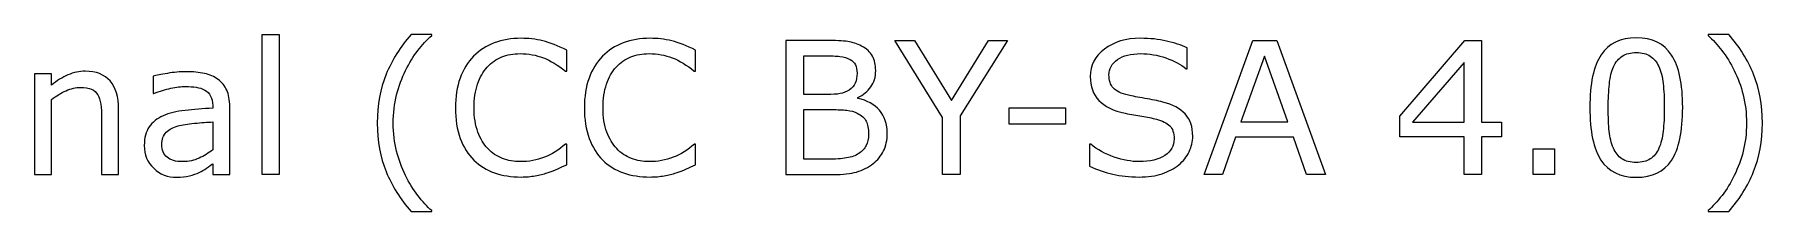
# Model space of a CAD drawing. Header units: inches. Extents: x -16 to 263, y 95 to 274.
# Drawn here: x 193.8 to 263.1, y 240.5 to 247.6 of the extents above; entities that cross this region are included whole.
import ezdxf

# ---------------------------------------------------------------- set-up
doc = ezdxf.new("R2010")
doc.units = ezdxf.units.IN
doc.header["$MEASUREMENT"] = 0
doc.layers.add('LAYER_1_0_0', color=7, linetype='Continuous')

# ---------------------------------------------------------------- blocks, each defined once
blk = doc.blocks.new('block 94')
at = {"layer": 'LAYER_1_0_0', "color": 7, "lineweight": 5}
for points in [[(203.606, 242.006), (202.923, 242.006), (202.923, 247.639), (203.606, 247.639), (203.606, 242.006)], [(232.823, 247.396), (230.926, 244.37), (230.926, 242.006), (230.21, 242.006), (230.21, 244.294), (228.303, 247.396), (229.092, 247.396), (230.572, 244.986), (232.056, 247.396), (232.823, 247.396)], [(245.577, 242.006), (244.815, 242.006), (244.29, 243.505), (241.967, 243.505), (241.442, 242.006), (240.715, 242.006), (242.67, 247.396), (243.622, 247.396), (245.577, 242.006)], [(252.64, 243.527), (251.835, 243.527), (251.835, 242.006), (251.14, 242.006), (251.14, 243.527), (248.561, 243.527), (248.561, 244.359), (251.169, 247.396), (251.835, 247.396), (251.835, 244.111), (252.64, 244.111), (252.64, 243.527)], [(244.067, 244.122), (243.128, 246.763), (242.187, 244.122), (244.067, 244.122)], [(251.14, 244.111), (251.14, 246.517), (249.075, 244.111), (251.14, 244.111)], [(235.143, 244.034), (232.883, 244.034), (232.883, 244.684), (235.143, 244.684), (235.143, 244.034)], [(254.769, 242.006), (253.909, 242.006), (253.909, 243.042), (254.769, 243.042), (254.769, 242.006)]]:
    blk.add_lwpolyline(points, dxfattribs=at)
for points, knots in [([(209.721, 240.517), (209.721, 240.517), (208.891, 240.517), (208.891, 240.517), (208.463, 241.007), (208.13, 241.542), (207.894, 242.121), (207.657, 242.699), (207.538, 243.352), (207.538, 244.078), (207.538, 244.804), (207.657, 245.457), (207.894, 246.036), (208.13, 246.615), (208.463, 247.149), (208.891, 247.639), (208.891, 247.639), (209.721, 247.639), (209.721, 247.639), (209.721, 247.639), (209.721, 247.603), (209.721, 247.603), (209.526, 247.427), (209.339, 247.223), (209.161, 246.993), (208.984, 246.763), (208.819, 246.495), (208.667, 246.188), (208.522, 245.892), (208.404, 245.564), (208.314, 245.207), (208.223, 244.851), (208.178, 244.474), (208.178, 244.078), (208.178, 243.666), (208.222, 243.289), (208.31, 242.945), (208.398, 242.603), (208.517, 242.277), (208.667, 241.968), (208.812, 241.672), (208.977, 241.403), (209.163, 241.164), (209.349, 240.924), (209.535, 240.721), (209.721, 240.554), (209.721, 240.554), (209.721, 240.517), (209.721, 240.517)], [0, 0, 0, 0, 1, 1, 1, 2, 2, 2, 3, 3, 3, 4, 4, 4, 5, 5, 5, 6, 6, 6, 7, 7, 7, 8, 8, 8, 9, 9, 9, 10, 10, 10, 11, 11, 11, 12, 12, 12, 13, 13, 13, 14, 14, 14, 15, 15, 15, 16, 16, 16, 16]), ([(259.912, 244.705), (259.912, 243.737), (259.761, 243.027), (259.458, 242.574), (259.155, 242.122), (258.686, 241.895), (258.049, 241.895), (257.402, 241.895), (256.93, 242.125), (256.632, 242.584), (256.335, 243.042), (256.186, 243.747), (256.186, 244.698), (256.186, 245.656), (256.336, 246.364), (256.638, 246.821), (256.939, 247.278), (257.41, 247.507), (258.049, 247.507), (258.695, 247.507), (259.167, 247.274), (259.465, 246.81), (259.763, 246.346), (259.912, 245.644), (259.912, 244.705)], [0, 0, 0, 0, 1, 1, 1, 2, 2, 2, 3, 3, 3, 4, 4, 4, 5, 5, 5, 6, 6, 6, 7, 7, 7, 8, 8, 8, 8]), ([(263.111, 244.078), (263.111, 243.352), (262.993, 242.699), (262.756, 242.121), (262.519, 241.542), (262.187, 241.007), (261.759, 240.517), (261.759, 240.517), (260.928, 240.517), (260.928, 240.517), (260.928, 240.517), (260.928, 240.554), (260.928, 240.554), (261.114, 240.721), (261.301, 240.924), (261.489, 241.164), (261.675, 241.403), (261.84, 241.672), (261.983, 241.968), (262.133, 242.277), (262.251, 242.603), (262.34, 242.945), (262.428, 243.289), (262.472, 243.666), (262.472, 244.078), (262.472, 244.474), (262.427, 244.851), (262.338, 245.207), (262.249, 245.564), (262.13, 245.892), (261.983, 246.188), (261.83, 246.495), (261.666, 246.763), (261.488, 246.993), (261.311, 247.223), (261.124, 247.427), (260.928, 247.603), (260.928, 247.603), (260.928, 247.639), (260.928, 247.639), (260.928, 247.639), (261.759, 247.639), (261.759, 247.639), (262.187, 247.149), (262.519, 246.615), (262.756, 246.036), (262.993, 245.457), (263.111, 244.804), (263.111, 244.078)], [0, 0, 0, 0, 1, 1, 1, 2, 2, 2, 3, 3, 3, 4, 4, 4, 5, 5, 5, 6, 6, 6, 7, 7, 7, 8, 8, 8, 9, 9, 9, 10, 10, 10, 11, 11, 11, 12, 12, 12, 13, 13, 13, 14, 14, 14, 15, 15, 15, 16, 16, 16, 16]), ([(215.136, 242.393), (215.003, 242.336), (214.883, 242.281), (214.776, 242.231), (214.669, 242.181), (214.529, 242.128), (214.355, 242.072), (214.208, 242.027), (214.048, 241.988), (213.876, 241.955), (213.704, 241.923), (213.514, 241.906), (213.306, 241.906), (212.916, 241.906), (212.561, 241.961), (212.242, 242.071), (211.923, 242.181), (211.644, 242.352), (211.409, 242.586), (211.177, 242.815), (210.997, 243.106), (210.866, 243.459), (210.736, 243.812), (210.671, 244.223), (210.671, 244.691), (210.671, 245.134), (210.733, 245.53), (210.859, 245.88), (210.984, 246.229), (211.165, 246.524), (211.401, 246.765), (211.63, 246.999), (211.907, 247.177), (212.231, 247.301), (212.555, 247.423), (212.915, 247.485), (213.31, 247.485), (213.599, 247.485), (213.888, 247.45), (214.176, 247.38), (214.464, 247.31), (214.784, 247.187), (215.136, 247.011), (215.136, 247.011), (215.136, 246.162), (215.136, 246.162), (215.136, 246.162), (215.082, 246.162), (215.082, 246.162), (214.786, 246.408), (214.492, 246.587), (214.201, 246.699), (213.909, 246.811), (213.598, 246.867), (213.266, 246.867), (212.993, 246.867), (212.749, 246.824), (212.531, 246.736), (212.313, 246.648), (212.118, 246.511), (211.947, 246.326), (211.781, 246.145), (211.653, 245.917), (211.56, 245.642), (211.467, 245.366), (211.42, 245.048), (211.42, 244.687), (211.42, 244.309), (211.472, 243.984), (211.574, 243.712), (211.677, 243.44), (211.808, 243.218), (211.969, 243.047), (212.138, 242.87), (212.335, 242.737), (212.56, 242.652), (212.785, 242.566), (213.022, 242.524), (213.273, 242.524), (213.617, 242.524), (213.939, 242.583), (214.24, 242.7), (214.541, 242.818), (214.823, 242.994), (215.085, 243.229), (215.085, 243.229), (215.136, 243.229), (215.136, 243.229), (215.136, 243.229), (215.136, 242.393), (215.136, 242.393)], [0, 0, 0, 0, 1, 1, 1, 2, 2, 2, 3, 3, 3, 4, 4, 4, 5, 5, 5, 6, 6, 6, 7, 7, 7, 8, 8, 8, 9, 9, 9, 10, 10, 10, 11, 11, 11, 12, 12, 12, 13, 13, 13, 14, 14, 14, 15, 15, 15, 16, 16, 16, 17, 17, 17, 18, 18, 18, 19, 19, 19, 20, 20, 20, 21, 21, 21, 22, 22, 22, 23, 23, 23, 24, 24, 24, 25, 25, 25, 26, 26, 26, 27, 27, 27, 28, 28, 28, 29, 29, 29, 30, 30, 30, 30]), ([(220.309, 242.393), (220.176, 242.336), (220.056, 242.281), (219.949, 242.231), (219.842, 242.181), (219.701, 242.128), (219.528, 242.072), (219.381, 242.027), (219.221, 241.988), (219.048, 241.955), (218.876, 241.923), (218.687, 241.906), (218.479, 241.906), (218.089, 241.906), (217.734, 241.961), (217.415, 242.071), (217.095, 242.181), (216.817, 242.352), (216.581, 242.586), (216.35, 242.815), (216.169, 243.106), (216.039, 243.459), (215.909, 243.812), (215.844, 244.223), (215.844, 244.691), (215.844, 245.134), (215.907, 245.53), (216.032, 245.88), (216.157, 246.229), (216.338, 246.524), (216.574, 246.765), (216.803, 246.999), (217.079, 247.177), (217.404, 247.301), (217.728, 247.423), (218.087, 247.485), (218.483, 247.485), (218.772, 247.485), (219.061, 247.45), (219.349, 247.38), (219.637, 247.31), (219.957, 247.187), (220.309, 247.011), (220.309, 247.011), (220.309, 246.162), (220.309, 246.162), (220.309, 246.162), (220.254, 246.162), (220.254, 246.162), (219.958, 246.408), (219.664, 246.587), (219.374, 246.699), (219.082, 246.811), (218.771, 246.867), (218.439, 246.867), (218.167, 246.867), (217.921, 246.824), (217.704, 246.736), (217.486, 246.648), (217.291, 246.511), (217.121, 246.326), (216.955, 246.145), (216.825, 245.917), (216.733, 245.642), (216.64, 245.366), (216.593, 245.048), (216.593, 244.687), (216.593, 244.309), (216.644, 243.984), (216.747, 243.712), (216.849, 243.44), (216.981, 243.218), (217.142, 243.047), (217.311, 242.87), (217.507, 242.737), (217.732, 242.652), (217.958, 242.566), (218.195, 242.524), (218.446, 242.524), (218.79, 242.524), (219.113, 242.583), (219.413, 242.7), (219.714, 242.818), (219.996, 242.994), (220.258, 243.229), (220.258, 243.229), (220.309, 243.229), (220.309, 243.229), (220.309, 243.229), (220.309, 242.393), (220.309, 242.393)], [0, 0, 0, 0, 1, 1, 1, 2, 2, 2, 3, 3, 3, 4, 4, 4, 5, 5, 5, 6, 6, 6, 7, 7, 7, 8, 8, 8, 9, 9, 9, 10, 10, 10, 11, 11, 11, 12, 12, 12, 13, 13, 13, 14, 14, 14, 15, 15, 15, 16, 16, 16, 17, 17, 17, 18, 18, 18, 19, 19, 19, 20, 20, 20, 21, 21, 21, 22, 22, 22, 23, 23, 23, 24, 24, 24, 25, 25, 25, 26, 26, 26, 27, 27, 27, 28, 28, 28, 29, 29, 29, 30, 30, 30, 30]), ([(227.997, 243.662), (227.997, 243.395), (227.947, 243.158), (227.846, 242.953), (227.744, 242.748), (227.607, 242.58), (227.436, 242.447), (227.233, 242.288), (227.011, 242.174), (226.768, 242.107), (226.525, 242.039), (226.216, 242.006), (225.842, 242.006), (225.842, 242.006), (223.929, 242.006), (223.929, 242.006), (223.929, 242.006), (223.929, 247.396), (223.929, 247.396), (223.929, 247.396), (225.526, 247.396), (225.526, 247.396), (225.919, 247.396), (226.214, 247.382), (226.409, 247.353), (226.604, 247.324), (226.792, 247.263), (226.97, 247.172), (227.168, 247.068), (227.311, 246.934), (227.401, 246.772), (227.49, 246.608), (227.534, 246.413), (227.534, 246.186), (227.534, 245.93), (227.47, 245.711), (227.339, 245.531), (227.209, 245.351), (227.035, 245.207), (226.818, 245.098), (226.818, 245.098), (226.818, 245.069), (226.818, 245.069), (227.184, 244.994), (227.472, 244.834), (227.682, 244.589), (227.893, 244.345), (227.997, 244.035), (227.997, 243.662)], [0, 0, 0, 0, 1, 1, 1, 2, 2, 2, 3, 3, 3, 4, 4, 4, 5, 5, 5, 6, 6, 6, 7, 7, 7, 8, 8, 8, 9, 9, 9, 10, 10, 10, 11, 11, 11, 12, 12, 12, 13, 13, 13, 14, 14, 14, 15, 15, 15, 16, 16, 16, 16]), ([(240.254, 243.541), (240.254, 243.331), (240.205, 243.124), (240.108, 242.919), (240.011, 242.714), (239.874, 242.54), (239.698, 242.398), (239.505, 242.244), (239.281, 242.123), (239.025, 242.037), (238.768, 241.95), (238.46, 241.906), (238.098, 241.906), (237.711, 241.906), (237.363, 241.943), (237.053, 242.015), (236.744, 242.087), (236.429, 242.194), (236.109, 242.336), (236.109, 242.336), (236.109, 243.229), (236.109, 243.229), (236.109, 243.229), (236.16, 243.229), (236.16, 243.229), (236.431, 243.004), (236.745, 242.83), (237.101, 242.708), (237.456, 242.585), (237.79, 242.524), (238.103, 242.524), (238.544, 242.524), (238.889, 242.607), (239.135, 242.774), (239.381, 242.94), (239.505, 243.162), (239.505, 243.439), (239.505, 243.678), (239.446, 243.854), (239.33, 243.967), (239.213, 244.08), (239.036, 244.168), (238.799, 244.231), (238.618, 244.279), (238.423, 244.319), (238.213, 244.35), (238.003, 244.382), (237.779, 244.421), (237.545, 244.469), (237.068, 244.571), (236.716, 244.744), (236.486, 244.988), (236.257, 245.233), (236.142, 245.552), (236.142, 245.945), (236.142, 246.395), (236.332, 246.765), (236.712, 247.053), (237.092, 247.341), (237.574, 247.485), (238.158, 247.485), (238.536, 247.485), (238.882, 247.449), (239.197, 247.376), (239.512, 247.304), (239.791, 247.215), (240.034, 247.108), (240.034, 247.108), (240.034, 246.261), (240.034, 246.261), (240.034, 246.261), (239.984, 246.261), (239.984, 246.261), (239.78, 246.435), (239.512, 246.58), (239.179, 246.695), (238.847, 246.81), (238.506, 246.867), (238.159, 246.867), (237.777, 246.867), (237.471, 246.788), (237.239, 246.629), (237.008, 246.47), (236.892, 246.264), (236.892, 246.014), (236.892, 245.789), (236.949, 245.613), (237.065, 245.486), (237.18, 245.358), (237.383, 245.26), (237.674, 245.193), (237.828, 245.159), (238.046, 245.118), (238.33, 245.07), (238.613, 245.021), (238.854, 244.972), (239.051, 244.921), (239.45, 244.815), (239.749, 244.656), (239.951, 244.441), (240.153, 244.226), (240.254, 243.926), (240.254, 243.541)], [0, 0, 0, 0, 1, 1, 1, 2, 2, 2, 3, 3, 3, 4, 4, 4, 5, 5, 5, 6, 6, 6, 7, 7, 7, 8, 8, 8, 9, 9, 9, 10, 10, 10, 11, 11, 11, 12, 12, 12, 13, 13, 13, 14, 14, 14, 15, 15, 15, 16, 16, 16, 17, 17, 17, 18, 18, 18, 19, 19, 19, 20, 20, 20, 21, 21, 21, 22, 22, 22, 23, 23, 23, 24, 24, 24, 25, 25, 25, 26, 26, 26, 27, 27, 27, 28, 28, 28, 29, 29, 29, 30, 30, 30, 31, 31, 31, 32, 32, 32, 33, 33, 33, 34, 34, 34, 34]), ([(258.957, 243.06), (259.041, 243.255), (259.098, 243.486), (259.128, 243.75), (259.158, 244.015), (259.173, 244.333), (259.173, 244.705), (259.173, 245.072), (259.158, 245.391), (259.128, 245.661), (259.098, 245.932), (259.04, 246.162), (258.954, 246.35), (258.869, 246.536), (258.755, 246.676), (258.609, 246.77), (258.464, 246.865), (258.277, 246.911), (258.049, 246.911), (257.823, 246.911), (257.636, 246.865), (257.488, 246.77), (257.341, 246.676), (257.224, 246.534), (257.137, 246.343), (257.055, 246.164), (256.999, 245.931), (256.969, 245.644), (256.939, 245.356), (256.925, 245.041), (256.925, 244.698), (256.925, 244.321), (256.938, 244.005), (256.964, 243.752), (256.99, 243.498), (257.046, 243.271), (257.133, 243.071), (257.213, 242.882), (257.325, 242.739), (257.47, 242.639), (257.616, 242.54), (257.809, 242.491), (258.049, 242.491), (258.274, 242.491), (258.462, 242.538), (258.611, 242.632), (258.76, 242.726), (258.875, 242.869), (258.957, 243.06)], [0, 0, 0, 0, 1, 1, 1, 2, 2, 2, 3, 3, 3, 4, 4, 4, 5, 5, 5, 6, 6, 6, 7, 7, 7, 8, 8, 8, 9, 9, 9, 10, 10, 10, 11, 11, 11, 12, 12, 12, 13, 13, 13, 14, 14, 14, 15, 15, 15, 16, 16, 16, 16]), ([(197.159, 242.006), (197.159, 242.006), (196.476, 242.006), (196.476, 242.006), (196.476, 242.006), (196.476, 244.307), (196.476, 244.307), (196.476, 244.492), (196.464, 244.667), (196.443, 244.83), (196.421, 244.992), (196.382, 245.12), (196.325, 245.212), (196.265, 245.313), (196.178, 245.388), (196.066, 245.438), (195.953, 245.486), (195.806, 245.511), (195.627, 245.511), (195.442, 245.511), (195.249, 245.466), (195.048, 245.374), (194.847, 245.283), (194.654, 245.165), (194.469, 245.023), (194.469, 245.023), (194.469, 242.006), (194.469, 242.006), (194.469, 242.006), (193.786, 242.006), (193.786, 242.006), (193.786, 242.006), (193.786, 246.051), (193.786, 246.051), (193.786, 246.051), (194.469, 246.051), (194.469, 246.051), (194.469, 246.051), (194.469, 245.601), (194.469, 245.601), (194.681, 245.777), (194.899, 245.914), (195.125, 246.014), (195.351, 246.112), (195.583, 246.162), (195.821, 246.162), (196.256, 246.162), (196.588, 246.03), (196.817, 245.768), (197.045, 245.504), (197.159, 245.125), (197.159, 244.631), (197.159, 244.631), (197.159, 242.006), (197.159, 242.006)], [0, 0, 0, 0, 1, 1, 1, 2, 2, 2, 3, 3, 3, 4, 4, 4, 5, 5, 5, 6, 6, 6, 7, 7, 7, 8, 8, 8, 9, 9, 9, 10, 10, 10, 11, 11, 11, 12, 12, 12, 13, 13, 13, 14, 14, 14, 15, 15, 15, 16, 16, 16, 17, 17, 17, 18, 18, 18, 18]), ([(201.616, 242.006), (201.616, 242.006), (200.932, 242.006), (200.932, 242.006), (200.932, 242.006), (200.932, 242.438), (200.932, 242.438), (200.872, 242.396), (200.791, 242.339), (200.689, 242.266), (200.587, 242.192), (200.488, 242.134), (200.392, 242.091), (200.279, 242.035), (200.149, 241.989), (200.003, 241.952), (199.856, 241.915), (199.684, 241.895), (199.487, 241.895), (199.125, 241.895), (198.817, 242.016), (198.565, 242.257), (198.313, 242.498), (198.187, 242.805), (198.187, 243.178), (198.187, 243.484), (198.252, 243.732), (198.383, 243.92), (198.514, 244.11), (198.701, 244.258), (198.944, 244.367), (199.188, 244.475), (199.482, 244.548), (199.826, 244.587), (200.169, 244.625), (200.538, 244.654), (200.932, 244.673), (200.932, 244.673), (200.932, 244.779), (200.932, 244.779), (200.932, 244.934), (200.905, 245.062), (200.851, 245.163), (200.796, 245.265), (200.719, 245.345), (200.618, 245.403), (200.522, 245.459), (200.406, 245.496), (200.272, 245.515), (200.137, 245.535), (199.996, 245.544), (199.85, 245.544), (199.671, 245.544), (199.473, 245.521), (199.254, 245.474), (199.035, 245.427), (198.809, 245.358), (198.576, 245.269), (198.576, 245.269), (198.54, 245.269), (198.54, 245.269), (198.54, 245.269), (198.54, 245.956), (198.54, 245.956), (198.672, 245.992), (198.864, 246.032), (199.115, 246.075), (199.366, 246.118), (199.613, 246.14), (199.857, 246.14), (200.142, 246.14), (200.389, 246.116), (200.601, 246.069), (200.812, 246.023), (200.994, 245.943), (201.148, 245.829), (201.301, 245.718), (201.416, 245.575), (201.496, 245.399), (201.576, 245.223), (201.616, 245.005), (201.616, 244.745), (201.616, 244.745), (201.616, 242.006), (201.616, 242.006)], [0, 0, 0, 0, 1, 1, 1, 2, 2, 2, 3, 3, 3, 4, 4, 4, 5, 5, 5, 6, 6, 6, 7, 7, 7, 8, 8, 8, 9, 9, 9, 10, 10, 10, 11, 11, 11, 12, 12, 12, 13, 13, 13, 14, 14, 14, 15, 15, 15, 16, 16, 16, 17, 17, 17, 18, 18, 18, 19, 19, 19, 20, 20, 20, 21, 21, 21, 22, 22, 22, 23, 23, 23, 24, 24, 24, 25, 25, 25, 26, 26, 26, 27, 27, 27, 28, 28, 28, 28]), ([(226.785, 246.089), (226.785, 246.219), (226.763, 246.328), (226.72, 246.418), (226.677, 246.507), (226.607, 246.579), (226.511, 246.635), (226.397, 246.7), (226.26, 246.74), (226.099, 246.756), (225.937, 246.772), (225.737, 246.779), (225.499, 246.779), (225.499, 246.779), (224.646, 246.779), (224.646, 246.779), (224.646, 246.779), (224.646, 245.225), (224.646, 245.225), (224.646, 245.225), (225.571, 245.225), (225.571, 245.225), (225.795, 245.225), (225.973, 245.236), (226.106, 245.259), (226.238, 245.282), (226.361, 245.329), (226.474, 245.402), (226.588, 245.474), (226.668, 245.568), (226.714, 245.682), (226.761, 245.797), (226.785, 245.932), (226.785, 246.089)], [0, 0, 0, 0, 1, 1, 1, 2, 2, 2, 3, 3, 3, 4, 4, 4, 5, 5, 5, 6, 6, 6, 7, 7, 7, 8, 8, 8, 9, 9, 9, 10, 10, 10, 11, 11, 11, 11]), ([(200.932, 242.998), (200.932, 242.998), (200.932, 244.122), (200.932, 244.122), (200.726, 244.111), (200.484, 244.093), (200.204, 244.068), (199.926, 244.044), (199.705, 244.009), (199.542, 243.963), (199.349, 243.908), (199.192, 243.822), (199.072, 243.705), (198.953, 243.588), (198.893, 243.427), (198.893, 243.222), (198.893, 242.99), (198.962, 242.817), (199.101, 242.699), (199.24, 242.582), (199.451, 242.524), (199.737, 242.524), (199.973, 242.524), (200.19, 242.571), (200.386, 242.663), (200.583, 242.756), (200.765, 242.868), (200.932, 242.998)], [0, 0, 0, 0, 1, 1, 1, 2, 2, 2, 3, 3, 3, 4, 4, 4, 5, 5, 5, 6, 6, 6, 7, 7, 7, 8, 8, 8, 9, 9, 9, 9]), ([(227.248, 243.635), (227.248, 243.851), (227.215, 244.023), (227.151, 244.15), (227.085, 244.277), (226.967, 244.385), (226.796, 244.474), (226.68, 244.534), (226.539, 244.574), (226.374, 244.591), (226.209, 244.609), (226.008, 244.618), (225.772, 244.618), (225.772, 244.618), (224.646, 244.618), (224.646, 244.618), (224.646, 244.618), (224.646, 242.623), (224.646, 242.623), (224.646, 242.623), (225.594, 242.623), (225.594, 242.623), (225.908, 242.623), (226.165, 242.639), (226.365, 242.672), (226.565, 242.704), (226.73, 242.763), (226.857, 242.85), (226.992, 242.944), (227.091, 243.051), (227.154, 243.171), (227.217, 243.291), (227.248, 243.446), (227.248, 243.635)], [0, 0, 0, 0, 1, 1, 1, 2, 2, 2, 3, 3, 3, 4, 4, 4, 5, 5, 5, 6, 6, 6, 7, 7, 7, 8, 8, 8, 9, 9, 9, 10, 10, 10, 11, 11, 11, 11])]:
    blk.add_open_spline(points, degree=3, knots=knots, dxfattribs=at)

msp = doc.modelspace()

# ---------------------------------------------------------------- block references
at = {"layer": 'LAYER_1_0_0'}
msp.add_blockref('block 94', (0, 0), dxfattribs=at)

doc.saveas('drawing.dxf')
